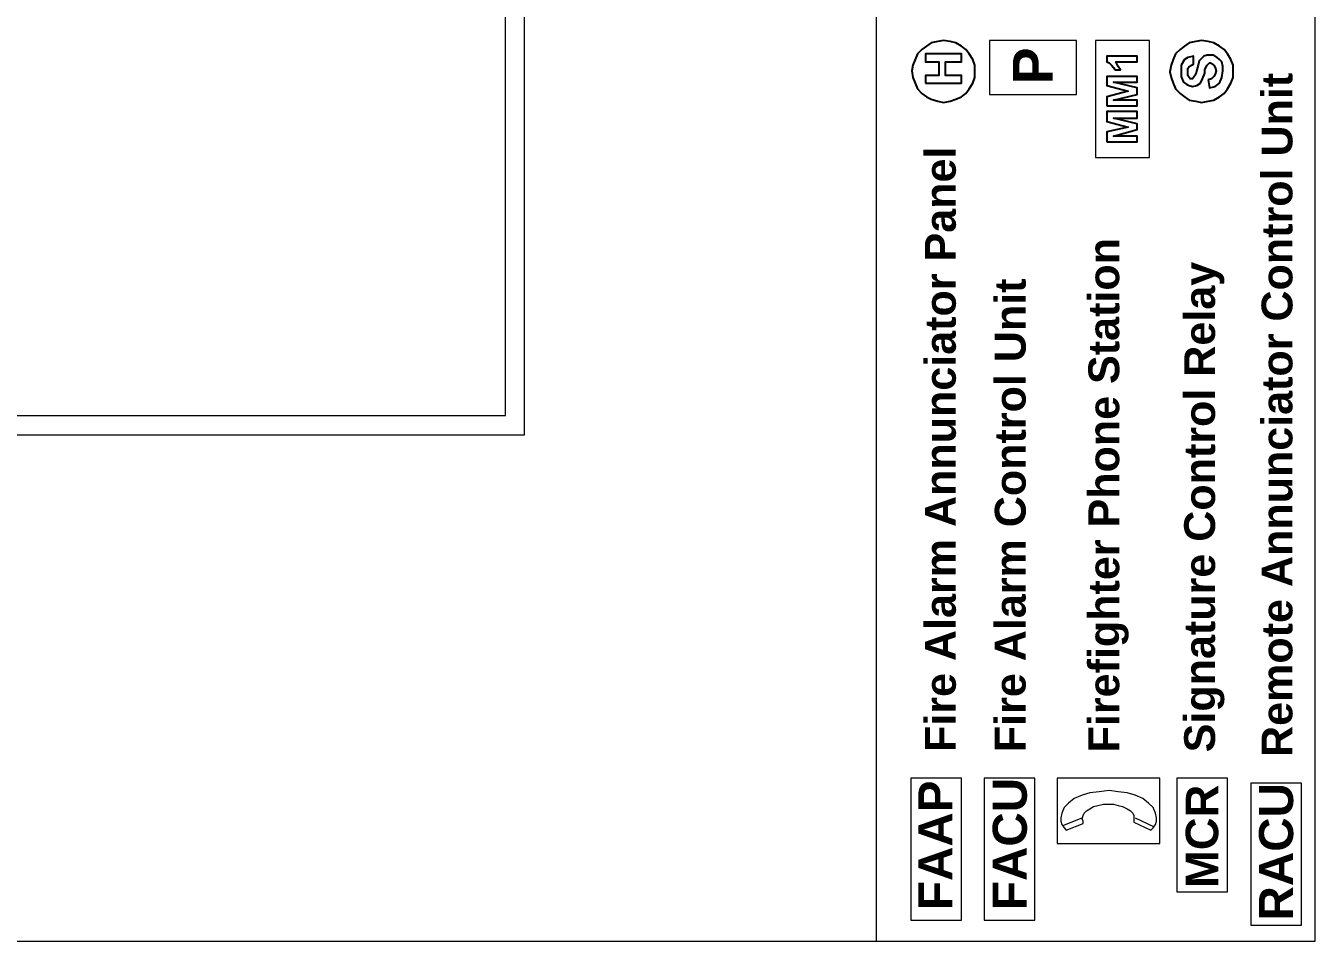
# Model space of a CAD drawing. Header units: inches. Extents: x -3.21 to 2.97, y -3.82 to 4.4.
# Drawn here: x -0.121 to 2.971, y -3.815 to -1.619 of the extents above; entities that cross this region are included whole.
import ezdxf

# ---------------------------------------------------------------- set-up
doc = ezdxf.new("R2010")
doc.units = ezdxf.units.IN
doc.header["$MEASUREMENT"] = 0
doc.layers.add('base', color=7, linetype='Continuous')
doc.layers.add('Floor 2 E', color=7, linetype='Continuous')
doc.styles.add('0', font='arialbd.ttf', dxfattribs={"height": 1})
doc.styles.add('3', font='arialbd.ttf', dxfattribs={"height": 1})
doc.styles.add('4', font='arialbd.ttf', dxfattribs={"height": 1})
doc.styles.add('5', font='arialbd.ttf', dxfattribs={"height": 1})
doc.styles.add('6', font='arialbd.ttf', dxfattribs={"height": 1})
doc.styles.add('7', font='arialbd.ttf', dxfattribs={"height": 1})

msp = doc.modelspace()

# ---------------------------------------------------------------- linework, layer by layer
at = {"layer": 'base', "color": 250, "lineweight": 5}
for points, knots in [([(-3.2134, 4.3998), (-3.2134, 4.3998), (2.9714, 4.3998), (2.9714, 4.3998), (2.9714, 4.3998), (2.9714, 4.3998), (2.9714, -3.8152), (2.9714, -3.8152), (2.9714, -3.8152), (2.9714, -3.8152), (-3.2134, -3.8152), (-3.2134, -3.8152), (-3.2134, -3.8152), (-3.2134, -3.8152), (-3.2134, 4.3998), (-3.2134, 4.3998)], [0, 0, 0, 0, 0.2, 0.2, 0.2, 0.2, 0.4, 0.4, 0.4, 0.4, 0.6, 0.6, 0.6, 0.6, 1, 1, 1, 1]), ([(-3.2134, 4.3998), (-3.2134, 4.3998), (2.9714, 4.3998), (2.9714, 4.3998), (2.9714, 4.3998), (2.9714, 4.3998), (2.9714, -3.8152), (2.9714, -3.8152), (2.9714, -3.8152), (2.9714, -3.8152), (-3.2134, -3.8152), (-3.2134, -3.8152), (-3.2134, -3.8152), (-3.2134, -3.8152), (-3.2134, 4.3998), (-3.2134, 4.3998)], [0, 0, 0, 0, 0.2, 0.2, 0.2, 0.2, 0.4, 0.4, 0.4, 0.4, 0.6, 0.6, 0.6, 0.6, 1, 1, 1, 1]), ([(1.9183, 1.5949), (1.9183, 1.5949), (2.9714, 1.5949), (2.9714, 1.5949), (2.9714, 1.5949), (2.9714, 1.5949), (2.9714, -3.8151), (2.9714, -3.8151), (2.9714, -3.8151), (2.9714, -3.8151), (1.9183, -3.8151), (1.9183, -3.8151), (1.9183, -3.8151), (1.9183, -3.8151), (1.9183, 1.5949), (1.9183, 1.5949)], [0, 0, 0, 0, 0.2, 0.2, 0.2, 0.2, 0.4, 0.4, 0.4, 0.4, 0.6, 0.6, 0.6, 0.6, 1, 1, 1, 1]), ([(2.004, -1.7273), (2.004, -1.7273), (2.0067, -1.7138), (2.0067, -1.7138), (2.0067, -1.7138), (2.0067, -1.7138), (2.0121, -1.7003), (2.0121, -1.7003), (2.0121, -1.7003), (2.0121, -1.7003), (2.0175, -1.6868), (2.0175, -1.6868), (2.0175, -1.6868), (2.0175, -1.6868), (2.0283, -1.676), (2.0283, -1.676), (2.0283, -1.676), (2.0283, -1.676), (2.0391, -1.6679), (2.0391, -1.6679), (2.0391, -1.6679), (2.0391, -1.6679), (2.05, -1.6598), (2.05, -1.6598), (2.05, -1.6598), (2.05, -1.6598), (2.0662, -1.6571), (2.0662, -1.6571), (2.0662, -1.6571), (2.0662, -1.6571), (2.0797, -1.6544), (2.0797, -1.6544), (2.0797, -1.6544), (2.0797, -1.6544), (2.0959, -1.6571), (2.0959, -1.6571), (2.0959, -1.6571), (2.0959, -1.6571), (2.1094, -1.6598), (2.1094, -1.6598), (2.1094, -1.6598), (2.1094, -1.6598), (2.1229, -1.6679), (2.1229, -1.6679), (2.1229, -1.6679), (2.1229, -1.6679), (2.1338, -1.676), (2.1338, -1.676), (2.1338, -1.676), (2.1338, -1.676), (2.1419, -1.6868), (2.1419, -1.6868), (2.1419, -1.6868), (2.1419, -1.6868), (2.15, -1.7003), (2.15, -1.7003), (2.15, -1.7003), (2.15, -1.7003), (2.1554, -1.7138), (2.1554, -1.7138), (2.1554, -1.7138), (2.1554, -1.7138), (2.1554, -1.7273), (2.1554, -1.7273), (2.1554, -1.7273), (2.1554, -1.7273), (2.1554, -1.7435), (2.1554, -1.7435), (2.1554, -1.7435), (2.1554, -1.7435), (2.15, -1.7571), (2.15, -1.7571), (2.15, -1.7571), (2.15, -1.7571), (2.1419, -1.7706), (2.1419, -1.7706), (2.1419, -1.7706), (2.1419, -1.7706), (2.1338, -1.7814), (2.1338, -1.7814), (2.1338, -1.7814), (2.1338, -1.7814), (2.1229, -1.7895), (2.1229, -1.7895), (2.1229, -1.7895), (2.1229, -1.7895), (2.1094, -1.7949), (2.1094, -1.7949), (2.1094, -1.7949), (2.1094, -1.7949), (2.0959, -1.8003), (2.0959, -1.8003), (2.0959, -1.8003), (2.0959, -1.8003), (2.0797, -1.803), (2.0797, -1.803), (2.0797, -1.803), (2.0797, -1.803), (2.0662, -1.8003), (2.0662, -1.8003), (2.0662, -1.8003), (2.0662, -1.8003), (2.05, -1.7949), (2.05, -1.7949), (2.05, -1.7949), (2.05, -1.7949), (2.0391, -1.7895), (2.0391, -1.7895), (2.0391, -1.7895), (2.0391, -1.7895), (2.0283, -1.7814), (2.0283, -1.7814), (2.0283, -1.7814), (2.0283, -1.7814), (2.0175, -1.7706), (2.0175, -1.7706), (2.0175, -1.7706), (2.0175, -1.7706), (2.0121, -1.7571), (2.0121, -1.7571), (2.0121, -1.7571), (2.0121, -1.7571), (2.0067, -1.7435), (2.0067, -1.7435), (2.0067, -1.7435), (2.0067, -1.7435), (2.004, -1.7273), (2.004, -1.7273)], [0, 0, 0, 0, 0.030303, 0.030303, 0.030303, 0.030303, 0.060606, 0.060606, 0.060606, 0.060606, 0.090909, 0.090909, 0.090909, 0.090909, 0.121212, 0.121212, 0.121212, 0.121212, 0.151515, 0.151515, 0.151515, 0.151515, 0.181818, 0.181818, 0.181818, 0.181818, 0.212121, 0.212121, 0.212121, 0.212121, 0.242424, 0.242424, 0.242424, 0.242424, 0.272727, 0.272727, 0.272727, 0.272727, 0.30303, 0.30303, 0.30303, 0.30303, 0.333333, 0.333333, 0.333333, 0.333333, 0.363636, 0.363636, 0.363636, 0.363636, 0.393939, 0.393939, 0.393939, 0.393939, 0.424242, 0.424242, 0.424242, 0.424242, 0.454545, 0.454545, 0.454545, 0.454545, 0.484848, 0.484848, 0.484848, 0.484848, 0.515152, 0.515152, 0.515152, 0.515152, 0.545455, 0.545455, 0.545455, 0.545455, 0.575758, 0.575758, 0.575758, 0.575758, 0.606061, 0.606061, 0.606061, 0.606061, 0.636364, 0.636364, 0.636364, 0.636364, 0.666667, 0.666667, 0.666667, 0.666667, 0.69697, 0.69697, 0.69697, 0.69697, 0.727273, 0.727273, 0.727273, 0.727273, 0.757576, 0.757576, 0.757576, 0.757576, 0.787879, 0.787879, 0.787879, 0.787879, 0.818182, 0.818182, 0.818182, 0.818182, 0.848485, 0.848485, 0.848485, 0.848485, 0.878788, 0.878788, 0.878788, 0.878788, 0.909091, 0.909091, 0.909091, 0.909091, 0.939394, 0.939394, 0.939394, 0.939394, 1, 1, 1, 1]), ([(2.1905, -1.6544), (2.1905, -1.6544), (2.3987, -1.6544), (2.3987, -1.6544), (2.3987, -1.6544), (2.3987, -1.6544), (2.3987, -1.7841), (2.3987, -1.7841), (2.3987, -1.7841), (2.3987, -1.7841), (2.1905, -1.7841), (2.1905, -1.7841), (2.1905, -1.7841), (2.1905, -1.7841), (2.1905, -1.6544), (2.1905, -1.6544)], [0, 0, 0, 0, 0.2, 0.2, 0.2, 0.2, 0.4, 0.4, 0.4, 0.4, 0.6, 0.6, 0.6, 0.6, 1, 1, 1, 1]), ([(2.4446, -1.6544), (2.4446, -1.6544), (2.5744, -1.6544), (2.5744, -1.6544), (2.5744, -1.6544), (2.5744, -1.6544), (2.5744, -1.9354), (2.5744, -1.9354), (2.5744, -1.9354), (2.5744, -1.9354), (2.4446, -1.9354), (2.4446, -1.9354), (2.4446, -1.9354), (2.4446, -1.9354), (2.4446, -1.6544), (2.4446, -1.6544)], [0, 0, 0, 0, 0.2, 0.2, 0.2, 0.2, 0.4, 0.4, 0.4, 0.4, 0.6, 0.6, 0.6, 0.6, 1, 1, 1, 1]), ([(2.623, -1.73), (2.623, -1.73), (2.6257, -1.7138), (2.6257, -1.7138), (2.6257, -1.7138), (2.6257, -1.7138), (2.6311, -1.7003), (2.6311, -1.7003), (2.6311, -1.7003), (2.6311, -1.7003), (2.6365, -1.6868), (2.6365, -1.6868), (2.6365, -1.6868), (2.6365, -1.6868), (2.6473, -1.676), (2.6473, -1.676), (2.6473, -1.676), (2.6473, -1.676), (2.6582, -1.6679), (2.6582, -1.6679), (2.6582, -1.6679), (2.6582, -1.6679), (2.669, -1.6598), (2.669, -1.6598), (2.669, -1.6598), (2.669, -1.6598), (2.6852, -1.6571), (2.6852, -1.6571), (2.6852, -1.6571), (2.6852, -1.6571), (2.6987, -1.6544), (2.6987, -1.6544), (2.6987, -1.6544), (2.6987, -1.6544), (2.7149, -1.6571), (2.7149, -1.6571), (2.7149, -1.6571), (2.7149, -1.6571), (2.7284, -1.6598), (2.7284, -1.6598), (2.7284, -1.6598), (2.7284, -1.6598), (2.742, -1.6679), (2.742, -1.6679), (2.742, -1.6679), (2.742, -1.6679), (2.7528, -1.676), (2.7528, -1.676), (2.7528, -1.676), (2.7528, -1.676), (2.7609, -1.6868), (2.7609, -1.6868), (2.7609, -1.6868), (2.7609, -1.6868), (2.769, -1.7003), (2.769, -1.7003), (2.769, -1.7003), (2.769, -1.7003), (2.7744, -1.7138), (2.7744, -1.7138), (2.7744, -1.7138), (2.7744, -1.7138), (2.7744, -1.73), (2.7744, -1.73), (2.7744, -1.73), (2.7744, -1.73), (2.7744, -1.7435), (2.7744, -1.7435), (2.7744, -1.7435), (2.7744, -1.7435), (2.769, -1.7571), (2.769, -1.7571), (2.769, -1.7571), (2.769, -1.7571), (2.7609, -1.7706), (2.7609, -1.7706), (2.7609, -1.7706), (2.7609, -1.7706), (2.7528, -1.7814), (2.7528, -1.7814), (2.7528, -1.7814), (2.7528, -1.7814), (2.742, -1.7895), (2.742, -1.7895), (2.742, -1.7895), (2.742, -1.7895), (2.7284, -1.7976), (2.7284, -1.7976), (2.7284, -1.7976), (2.7284, -1.7976), (2.7149, -1.8003), (2.7149, -1.8003), (2.7149, -1.8003), (2.7149, -1.8003), (2.6987, -1.803), (2.6987, -1.803), (2.6987, -1.803), (2.6987, -1.803), (2.6852, -1.8003), (2.6852, -1.8003), (2.6852, -1.8003), (2.6852, -1.8003), (2.669, -1.7976), (2.669, -1.7976), (2.669, -1.7976), (2.669, -1.7976), (2.6582, -1.7895), (2.6582, -1.7895), (2.6582, -1.7895), (2.6582, -1.7895), (2.6473, -1.7814), (2.6473, -1.7814), (2.6473, -1.7814), (2.6473, -1.7814), (2.6365, -1.7706), (2.6365, -1.7706), (2.6365, -1.7706), (2.6365, -1.7706), (2.6311, -1.7571), (2.6311, -1.7571), (2.6311, -1.7571), (2.6311, -1.7571), (2.6257, -1.7435), (2.6257, -1.7435), (2.6257, -1.7435), (2.6257, -1.7435), (2.623, -1.73), (2.623, -1.73)], [0, 0, 0, 0, 0.030303, 0.030303, 0.030303, 0.030303, 0.060606, 0.060606, 0.060606, 0.060606, 0.090909, 0.090909, 0.090909, 0.090909, 0.121212, 0.121212, 0.121212, 0.121212, 0.151515, 0.151515, 0.151515, 0.151515, 0.181818, 0.181818, 0.181818, 0.181818, 0.212121, 0.212121, 0.212121, 0.212121, 0.242424, 0.242424, 0.242424, 0.242424, 0.272727, 0.272727, 0.272727, 0.272727, 0.30303, 0.30303, 0.30303, 0.30303, 0.333333, 0.333333, 0.333333, 0.333333, 0.363636, 0.363636, 0.363636, 0.363636, 0.393939, 0.393939, 0.393939, 0.393939, 0.424242, 0.424242, 0.424242, 0.424242, 0.454545, 0.454545, 0.454545, 0.454545, 0.484848, 0.484848, 0.484848, 0.484848, 0.515152, 0.515152, 0.515152, 0.515152, 0.545455, 0.545455, 0.545455, 0.545455, 0.575758, 0.575758, 0.575758, 0.575758, 0.606061, 0.606061, 0.606061, 0.606061, 0.636364, 0.636364, 0.636364, 0.636364, 0.666667, 0.666667, 0.666667, 0.666667, 0.69697, 0.69697, 0.69697, 0.69697, 0.727273, 0.727273, 0.727273, 0.727273, 0.757576, 0.757576, 0.757576, 0.757576, 0.787879, 0.787879, 0.787879, 0.787879, 0.818182, 0.818182, 0.818182, 0.818182, 0.848485, 0.848485, 0.848485, 0.848485, 0.878788, 0.878788, 0.878788, 0.878788, 0.909091, 0.909091, 0.909091, 0.909091, 0.939394, 0.939394, 0.939394, 0.939394, 1, 1, 1, 1]), ([(2.0015, -3.4243), (2.0015, -3.4243), (2.1231, -3.4243), (2.1231, -3.4243), (2.1231, -3.4243), (2.1231, -3.4243), (2.1231, -3.7648), (2.1231, -3.7648), (2.1231, -3.7648), (2.1231, -3.7648), (2.0015, -3.7648), (2.0015, -3.7648), (2.0015, -3.7648), (2.0015, -3.7648), (2.0015, -3.4243), (2.0015, -3.4243)], [0, 0, 0, 0, 0.2, 0.2, 0.2, 0.2, 0.4, 0.4, 0.4, 0.4, 0.6, 0.6, 0.6, 0.6, 1, 1, 1, 1]), ([(2.1772, -3.4243), (2.1772, -3.4243), (2.2988, -3.4243), (2.2988, -3.4243), (2.2988, -3.4243), (2.2988, -3.4243), (2.2988, -3.7648), (2.2988, -3.7648), (2.2988, -3.7648), (2.2988, -3.7648), (2.1772, -3.7648), (2.1772, -3.7648), (2.1772, -3.7648), (2.1772, -3.7648), (2.1772, -3.4243), (2.1772, -3.4243)], [0, 0, 0, 0, 0.2, 0.2, 0.2, 0.2, 0.4, 0.4, 0.4, 0.4, 0.6, 0.6, 0.6, 0.6, 1, 1, 1, 1]), ([(2.3529, -3.4243), (2.3529, -3.4243), (2.5988, -3.4243), (2.5988, -3.4243), (2.5988, -3.4243), (2.5988, -3.4243), (2.5988, -3.5811), (2.5988, -3.5811), (2.5988, -3.5811), (2.5988, -3.5811), (2.3529, -3.5811), (2.3529, -3.5811), (2.3529, -3.5811), (2.3529, -3.5811), (2.3529, -3.4243), (2.3529, -3.4243)], [0, 0, 0, 0, 0.2, 0.2, 0.2, 0.2, 0.4, 0.4, 0.4, 0.4, 0.6, 0.6, 0.6, 0.6, 1, 1, 1, 1]), ([(2.6392, -3.4244), (2.6392, -3.4244), (2.7609, -3.4244), (2.7609, -3.4244), (2.7609, -3.4244), (2.7609, -3.4244), (2.7609, -3.6969), (2.7609, -3.6969), (2.7609, -3.6969), (2.7609, -3.6969), (2.6392, -3.6969), (2.6392, -3.6969), (2.6392, -3.6969), (2.6392, -3.6969), (2.6392, -3.4244), (2.6392, -3.4244)], [0, 0, 0, 0, 0.2, 0.2, 0.2, 0.2, 0.4, 0.4, 0.4, 0.4, 0.6, 0.6, 0.6, 0.6, 1, 1, 1, 1]), ([(2.8169, -3.4358), (2.8169, -3.4358), (2.9386, -3.4358), (2.9386, -3.4358), (2.9386, -3.4358), (2.9386, -3.4358), (2.9386, -3.7763), (2.9386, -3.7763), (2.9386, -3.7763), (2.9386, -3.7763), (2.8169, -3.7763), (2.8169, -3.7763), (2.8169, -3.7763), (2.8169, -3.7763), (2.8169, -3.4358), (2.8169, -3.4358)], [0, 0, 0, 0, 0.2, 0.2, 0.2, 0.2, 0.4, 0.4, 0.4, 0.4, 0.6, 0.6, 0.6, 0.6, 1, 1, 1, 1])]:
    msp.add_open_spline(points, degree=3, knots=knots, dxfattribs=at)
at = {"layer": 'base', "color": 7}
for points in [[(2.0662, -1.8003), (2.0662, -1.8003), (2.05, -1.7949), (2.05, -1.7949), (2.05, -1.7949), (2.05, -1.7949), (2.0391, -1.7895), (2.0391, -1.7895), (2.0391, -1.7895), (2.0391, -1.7895), (2.0283, -1.7814), (2.0283, -1.7814), (2.0283, -1.7814), (2.0283, -1.7814), (2.0175, -1.7706), (2.0175, -1.7706), (2.0175, -1.7706), (2.0175, -1.7706), (2.0121, -1.7571), (2.0121, -1.7571), (2.0121, -1.7571), (2.0121, -1.7571), (2.0067, -1.7435), (2.0067, -1.7435), (2.0067, -1.7435), (2.0067, -1.7435), (2.004, -1.7273), (2.004, -1.7273), (2.004, -1.7273), (2.004, -1.7273), (2.0067, -1.7138), (2.0067, -1.7138), (2.0067, -1.7138), (2.0067, -1.7138), (2.0121, -1.7003), (2.0121, -1.7003), (2.0121, -1.7003), (2.0121, -1.7003), (2.0175, -1.6868), (2.0175, -1.6868), (2.0175, -1.6868), (2.0175, -1.6868), (2.0283, -1.676), (2.0283, -1.676), (2.0283, -1.676), (2.0283, -1.676), (2.0391, -1.6679), (2.0391, -1.6679), (2.0391, -1.6679), (2.0391, -1.6679), (2.05, -1.6598), (2.05, -1.6598), (2.05, -1.6598), (2.05, -1.6598), (2.0662, -1.6571), (2.0662, -1.6571), (2.0662, -1.6571), (2.0662, -1.6571), (2.0797, -1.6544), (2.0797, -1.6544), (2.0797, -1.6544), (2.0797, -1.6544), (2.0959, -1.6571), (2.0959, -1.6571), (2.0959, -1.6571), (2.0959, -1.6571), (2.1094, -1.6598), (2.1094, -1.6598), (2.1094, -1.6598), (2.1094, -1.6598), (2.1229, -1.6679), (2.1229, -1.6679), (2.1229, -1.6679), (2.1229, -1.6679), (2.1338, -1.676), (2.1338, -1.676), (2.1338, -1.676), (2.1338, -1.676), (2.1419, -1.6868), (2.1419, -1.6868), (2.1419, -1.6868), (2.1419, -1.6868), (2.15, -1.7003), (2.15, -1.7003), (2.15, -1.7003), (2.15, -1.7003), (2.1554, -1.7138), (2.1554, -1.7138), (2.1554, -1.7138), (2.1554, -1.7138), (2.1554, -1.7273), (2.1554, -1.7273), (2.1554, -1.7273), (2.1554, -1.7273), (2.1554, -1.7435), (2.1554, -1.7435), (2.1554, -1.7435), (2.1554, -1.7435), (2.15, -1.7571), (2.15, -1.7571), (2.15, -1.7571), (2.15, -1.7571), (2.1419, -1.7706), (2.1419, -1.7706), (2.1419, -1.7706), (2.1419, -1.7706), (2.1338, -1.7814), (2.1338, -1.7814), (2.1338, -1.7814), (2.1338, -1.7814), (2.1229, -1.7895), (2.1229, -1.7895), (2.1229, -1.7895), (2.1229, -1.7895), (2.1094, -1.7949), (2.1094, -1.7949), (2.1094, -1.7949), (2.1094, -1.7949), (2.0959, -1.8003), (2.0959, -1.8003), (2.0959, -1.8003), (2.0959, -1.8003), (2.0797, -1.803), (2.0797, -1.803), (2.0797, -1.803), (2.0797, -1.803), (2.0662, -1.8003), (2.0662, -1.8003)], [(2.6852, -1.8003), (2.6852, -1.8003), (2.669, -1.7976), (2.669, -1.7976), (2.669, -1.7976), (2.669, -1.7976), (2.6582, -1.7895), (2.6582, -1.7895), (2.6582, -1.7895), (2.6582, -1.7895), (2.6473, -1.7814), (2.6473, -1.7814), (2.6473, -1.7814), (2.6473, -1.7814), (2.6365, -1.7706), (2.6365, -1.7706), (2.6365, -1.7706), (2.6365, -1.7706), (2.6311, -1.7571), (2.6311, -1.7571), (2.6311, -1.7571), (2.6311, -1.7571), (2.6257, -1.7435), (2.6257, -1.7435), (2.6257, -1.7435), (2.6257, -1.7435), (2.623, -1.73), (2.623, -1.73), (2.623, -1.73), (2.623, -1.73), (2.6257, -1.7138), (2.6257, -1.7138), (2.6257, -1.7138), (2.6257, -1.7138), (2.6311, -1.7003), (2.6311, -1.7003), (2.6311, -1.7003), (2.6311, -1.7003), (2.6365, -1.6868), (2.6365, -1.6868), (2.6365, -1.6868), (2.6365, -1.6868), (2.6473, -1.676), (2.6473, -1.676), (2.6473, -1.676), (2.6473, -1.676), (2.6582, -1.6679), (2.6582, -1.6679), (2.6582, -1.6679), (2.6582, -1.6679), (2.669, -1.6598), (2.669, -1.6598), (2.669, -1.6598), (2.669, -1.6598), (2.6852, -1.6571), (2.6852, -1.6571), (2.6852, -1.6571), (2.6852, -1.6571), (2.6987, -1.6544), (2.6987, -1.6544), (2.6987, -1.6544), (2.6987, -1.6544), (2.7149, -1.6571), (2.7149, -1.6571), (2.7149, -1.6571), (2.7149, -1.6571), (2.7284, -1.6598), (2.7284, -1.6598), (2.7284, -1.6598), (2.7284, -1.6598), (2.742, -1.6679), (2.742, -1.6679), (2.742, -1.6679), (2.742, -1.6679), (2.7528, -1.676), (2.7528, -1.676), (2.7528, -1.676), (2.7528, -1.676), (2.7609, -1.6868), (2.7609, -1.6868), (2.7609, -1.6868), (2.7609, -1.6868), (2.769, -1.7003), (2.769, -1.7003), (2.769, -1.7003), (2.769, -1.7003), (2.7744, -1.7138), (2.7744, -1.7138), (2.7744, -1.7138), (2.7744, -1.7138), (2.7744, -1.73), (2.7744, -1.73), (2.7744, -1.73), (2.7744, -1.73), (2.7744, -1.7435), (2.7744, -1.7435), (2.7744, -1.7435), (2.7744, -1.7435), (2.769, -1.7571), (2.769, -1.7571), (2.769, -1.7571), (2.769, -1.7571), (2.7609, -1.7706), (2.7609, -1.7706), (2.7609, -1.7706), (2.7609, -1.7706), (2.7528, -1.7814), (2.7528, -1.7814), (2.7528, -1.7814), (2.7528, -1.7814), (2.742, -1.7895), (2.742, -1.7895), (2.742, -1.7895), (2.742, -1.7895), (2.7284, -1.7976), (2.7284, -1.7976), (2.7284, -1.7976), (2.7284, -1.7976), (2.7149, -1.8003), (2.7149, -1.8003), (2.7149, -1.8003), (2.7149, -1.8003), (2.6987, -1.803), (2.6987, -1.803), (2.6987, -1.803), (2.6987, -1.803), (2.6852, -1.8003), (2.6852, -1.8003)]]:
    msp.add_open_spline(points, degree=3, knots=[0, 0, 0, 0, 0.030303, 0.030303, 0.030303, 0.030303, 0.060606, 0.060606, 0.060606, 0.060606, 0.090909, 0.090909, 0.090909, 0.090909, 0.121212, 0.121212, 0.121212, 0.121212, 0.151515, 0.151515, 0.151515, 0.151515, 0.181818, 0.181818, 0.181818, 0.181818, 0.212121, 0.212121, 0.212121, 0.212121, 0.242424, 0.242424, 0.242424, 0.242424, 0.272727, 0.272727, 0.272727, 0.272727, 0.30303, 0.30303, 0.30303, 0.30303, 0.333333, 0.333333, 0.333333, 0.333333, 0.363636, 0.363636, 0.363636, 0.363636, 0.393939, 0.393939, 0.393939, 0.393939, 0.424242, 0.424242, 0.424242, 0.424242, 0.454545, 0.454545, 0.454545, 0.454545, 0.484848, 0.484848, 0.484848, 0.484848, 0.515152, 0.515152, 0.515152, 0.515152, 0.545455, 0.545455, 0.545455, 0.545455, 0.575758, 0.575758, 0.575758, 0.575758, 0.606061, 0.606061, 0.606061, 0.606061, 0.636364, 0.636364, 0.636364, 0.636364, 0.666667, 0.666667, 0.666667, 0.666667, 0.69697, 0.69697, 0.69697, 0.69697, 0.727273, 0.727273, 0.727273, 0.727273, 0.757576, 0.757576, 0.757576, 0.757576, 0.787879, 0.787879, 0.787879, 0.787879, 0.818182, 0.818182, 0.818182, 0.818182, 0.848485, 0.848485, 0.848485, 0.848485, 0.878788, 0.878788, 0.878788, 0.878788, 0.909091, 0.909091, 0.909091, 0.909091, 0.939394, 0.939394, 0.939394, 0.939394, 1, 1, 1, 1], dxfattribs=at)
at = {"layer": 'base', "color": 250}
for points, knots in [([(2.0364, -1.7571), (2.0364, -1.7571), (2.0364, -1.7381), (2.0364, -1.7381), (2.0364, -1.7381), (2.0364, -1.7381), (2.0689, -1.7381), (2.0689, -1.7381), (2.0689, -1.7381), (2.0689, -1.7381), (2.0689, -1.7057), (2.0689, -1.7057), (2.0689, -1.7057), (2.0689, -1.7057), (2.0364, -1.7057), (2.0364, -1.7057), (2.0364, -1.7057), (2.0364, -1.7057), (2.0364, -1.6868), (2.0364, -1.6868), (2.0364, -1.6868), (2.0364, -1.6868), (2.1229, -1.6868), (2.1229, -1.6868), (2.1229, -1.6868), (2.1229, -1.6868), (2.1229, -1.7057), (2.1229, -1.7057), (2.1229, -1.7057), (2.1229, -1.7057), (2.0851, -1.7057), (2.0851, -1.7057), (2.0851, -1.7057), (2.0851, -1.7057), (2.0851, -1.7381), (2.0851, -1.7381), (2.0851, -1.7381), (2.0851, -1.7381), (2.1229, -1.7381), (2.1229, -1.7381), (2.1229, -1.7381), (2.1229, -1.7381), (2.1229, -1.7571), (2.1229, -1.7571), (2.1229, -1.7571), (2.1229, -1.7571), (2.0364, -1.7571), (2.0364, -1.7571)], [0, 0, 0, 0, 0.076923, 0.076923, 0.076923, 0.076923, 0.153846, 0.153846, 0.153846, 0.153846, 0.230769, 0.230769, 0.230769, 0.230769, 0.307692, 0.307692, 0.307692, 0.307692, 0.384615, 0.384615, 0.384615, 0.384615, 0.461538, 0.461538, 0.461538, 0.461538, 0.538462, 0.538462, 0.538462, 0.538462, 0.615385, 0.615385, 0.615385, 0.615385, 0.692308, 0.692308, 0.692308, 0.692308, 0.769231, 0.769231, 0.769231, 0.769231, 0.846154, 0.846154, 0.846154, 0.846154, 1, 1, 1, 1]), ([(2.4906, -1.7246), (2.4906, -1.7246), (2.4879, -1.7192), (2.4879, -1.7192), (2.4879, -1.7192), (2.4879, -1.7192), (2.4825, -1.7138), (2.4825, -1.7138), (2.4825, -1.7138), (2.4825, -1.7138), (2.477, -1.7084), (2.477, -1.7084), (2.477, -1.7084), (2.477, -1.7084), (2.4716, -1.7057), (2.4716, -1.7057), (2.4716, -1.7057), (2.4716, -1.7057), (2.4716, -1.6922), (2.4716, -1.6922), (2.4716, -1.6922), (2.4716, -1.6922), (2.5446, -1.6922), (2.5446, -1.6922), (2.5446, -1.6922), (2.5446, -1.6922), (2.5446, -1.7057), (2.5446, -1.7057), (2.5446, -1.7057), (2.5446, -1.7057), (2.4933, -1.7057), (2.4933, -1.7057), (2.4933, -1.7057), (2.4933, -1.7057), (2.4987, -1.7165), (2.4987, -1.7165), (2.4987, -1.7165), (2.4987, -1.7165), (2.5041, -1.7246), (2.5041, -1.7246), (2.5041, -1.7246), (2.5041, -1.7246), (2.4906, -1.7246), (2.4906, -1.7246)], [0, 0, 0, 0, 0.083333, 0.083333, 0.083333, 0.083333, 0.166667, 0.166667, 0.166667, 0.166667, 0.25, 0.25, 0.25, 0.25, 0.333333, 0.333333, 0.333333, 0.333333, 0.416667, 0.416667, 0.416667, 0.416667, 0.5, 0.5, 0.5, 0.5, 0.583333, 0.583333, 0.583333, 0.583333, 0.666667, 0.666667, 0.666667, 0.666667, 0.75, 0.75, 0.75, 0.75, 0.833333, 0.833333, 0.833333, 0.833333, 1, 1, 1, 1]), ([(2.7149, -1.7489), (2.7149, -1.7489), (2.723, -1.7462), (2.723, -1.7462), (2.723, -1.7462), (2.723, -1.7462), (2.7284, -1.7408), (2.7284, -1.7408), (2.7284, -1.7408), (2.7284, -1.7408), (2.7311, -1.7354), (2.7311, -1.7354), (2.7311, -1.7354), (2.7311, -1.7354), (2.7338, -1.7273), (2.7338, -1.7273), (2.7338, -1.7273), (2.7338, -1.7273), (2.7311, -1.7192), (2.7311, -1.7192), (2.7311, -1.7192), (2.7311, -1.7192), (2.7284, -1.7138), (2.7284, -1.7138), (2.7284, -1.7138), (2.7284, -1.7138), (2.7257, -1.7111), (2.7257, -1.7111), (2.7257, -1.7111), (2.7257, -1.7111), (2.7203, -1.7084), (2.7203, -1.7084), (2.7203, -1.7084), (2.7203, -1.7084), (2.7176, -1.7084), (2.7176, -1.7084), (2.7176, -1.7084), (2.7176, -1.7084), (2.7149, -1.7111), (2.7149, -1.7111), (2.7149, -1.7111), (2.7149, -1.7111), (2.7122, -1.7138), (2.7122, -1.7138), (2.7122, -1.7138), (2.7122, -1.7138), (2.7095, -1.7192), (2.7095, -1.7192), (2.7095, -1.7192), (2.7095, -1.7192), (2.7068, -1.7246), (2.7068, -1.7246), (2.7068, -1.7246), (2.7068, -1.7246), (2.7068, -1.7327), (2.7068, -1.7327), (2.7068, -1.7327), (2.7068, -1.7327), (2.7014, -1.7462), (2.7014, -1.7462), (2.7014, -1.7462), (2.7014, -1.7462), (2.696, -1.7571), (2.696, -1.7571), (2.696, -1.7571), (2.696, -1.7571), (2.6879, -1.7625), (2.6879, -1.7625), (2.6879, -1.7625), (2.6879, -1.7625), (2.6771, -1.7652), (2.6771, -1.7652), (2.6771, -1.7652), (2.6771, -1.7652), (2.669, -1.7625), (2.669, -1.7625), (2.669, -1.7625), (2.669, -1.7625), (2.6636, -1.7598), (2.6636, -1.7598), (2.6636, -1.7598), (2.6636, -1.7598), (2.6555, -1.7544), (2.6555, -1.7544), (2.6555, -1.7544), (2.6555, -1.7544), (2.6528, -1.7489), (2.6528, -1.7489), (2.6528, -1.7489), (2.6528, -1.7489), (2.6501, -1.7408), (2.6501, -1.7408), (2.6501, -1.7408), (2.6501, -1.7408), (2.6501, -1.73), (2.6501, -1.73), (2.6501, -1.73), (2.6501, -1.73), (2.6501, -1.7138), (2.6501, -1.7138), (2.6501, -1.7138), (2.6501, -1.7138), (2.6582, -1.7003), (2.6582, -1.7003), (2.6582, -1.7003), (2.6582, -1.7003), (2.6663, -1.6949), (2.6663, -1.6949), (2.6663, -1.6949), (2.6663, -1.6949), (2.6798, -1.6922), (2.6798, -1.6922), (2.6798, -1.6922), (2.6798, -1.6922), (2.6798, -1.7111), (2.6798, -1.7111), (2.6798, -1.7111), (2.6798, -1.7111), (2.6744, -1.7138), (2.6744, -1.7138), (2.6744, -1.7138), (2.6744, -1.7138), (2.669, -1.7165), (2.669, -1.7165), (2.669, -1.7165), (2.669, -1.7165), (2.6663, -1.7219), (2.6663, -1.7219), (2.6663, -1.7219), (2.6663, -1.7219), (2.6663, -1.73), (2.6663, -1.73), (2.6663, -1.73), (2.6663, -1.73), (2.6663, -1.7381), (2.6663, -1.7381), (2.6663, -1.7381), (2.6663, -1.7381), (2.669, -1.7435), (2.669, -1.7435), (2.669, -1.7435), (2.669, -1.7435), (2.6717, -1.7462), (2.6717, -1.7462), (2.6717, -1.7462), (2.6717, -1.7462), (2.6744, -1.7462), (2.6744, -1.7462), (2.6744, -1.7462), (2.6744, -1.7462), (2.6771, -1.7462), (2.6771, -1.7462), (2.6771, -1.7462), (2.6771, -1.7462), (2.6798, -1.7435), (2.6798, -1.7435), (2.6798, -1.7435), (2.6798, -1.7435), (2.6852, -1.7354), (2.6852, -1.7354), (2.6852, -1.7354), (2.6852, -1.7354), (2.6879, -1.7246), (2.6879, -1.7246), (2.6879, -1.7246), (2.6879, -1.7246), (2.6906, -1.7138), (2.6906, -1.7138), (2.6906, -1.7138), (2.6906, -1.7138), (2.6933, -1.703), (2.6933, -1.703), (2.6933, -1.703), (2.6933, -1.703), (2.6987, -1.6976), (2.6987, -1.6976), (2.6987, -1.6976), (2.6987, -1.6976), (2.7041, -1.6922), (2.7041, -1.6922), (2.7041, -1.6922), (2.7041, -1.6922), (2.7122, -1.6895), (2.7122, -1.6895), (2.7122, -1.6895), (2.7122, -1.6895), (2.7203, -1.6895), (2.7203, -1.6895), (2.7203, -1.6895), (2.7203, -1.6895), (2.7284, -1.6895), (2.7284, -1.6895), (2.7284, -1.6895), (2.7284, -1.6895), (2.7366, -1.6949), (2.7366, -1.6949), (2.7366, -1.6949), (2.7366, -1.6949), (2.742, -1.7003), (2.742, -1.7003), (2.742, -1.7003), (2.742, -1.7003), (2.7474, -1.7057), (2.7474, -1.7057), (2.7474, -1.7057), (2.7474, -1.7057), (2.7501, -1.7165), (2.7501, -1.7165), (2.7501, -1.7165), (2.7501, -1.7165), (2.7501, -1.7273), (2.7501, -1.7273), (2.7501, -1.7273), (2.7501, -1.7273), (2.7474, -1.7435), (2.7474, -1.7435), (2.7474, -1.7435), (2.7474, -1.7435), (2.742, -1.7571), (2.742, -1.7571), (2.742, -1.7571), (2.742, -1.7571), (2.7311, -1.7652), (2.7311, -1.7652), (2.7311, -1.7652), (2.7311, -1.7652), (2.7176, -1.7679), (2.7176, -1.7679), (2.7176, -1.7679), (2.7176, -1.7679), (2.7149, -1.7489), (2.7149, -1.7489)], [0, 0, 0, 0, 0.016949, 0.016949, 0.016949, 0.016949, 0.033898, 0.033898, 0.033898, 0.033898, 0.050847, 0.050847, 0.050847, 0.050847, 0.067797, 0.067797, 0.067797, 0.067797, 0.084746, 0.084746, 0.084746, 0.084746, 0.101695, 0.101695, 0.101695, 0.101695, 0.118644, 0.118644, 0.118644, 0.118644, 0.135593, 0.135593, 0.135593, 0.135593, 0.152542, 0.152542, 0.152542, 0.152542, 0.169492, 0.169492, 0.169492, 0.169492, 0.186441, 0.186441, 0.186441, 0.186441, 0.20339, 0.20339, 0.20339, 0.20339, 0.220339, 0.220339, 0.220339, 0.220339, 0.237288, 0.237288, 0.237288, 0.237288, 0.254237, 0.254237, 0.254237, 0.254237, 0.271186, 0.271186, 0.271186, 0.271186, 0.288136, 0.288136, 0.288136, 0.288136, 0.305085, 0.305085, 0.305085, 0.305085, 0.322034, 0.322034, 0.322034, 0.322034, 0.338983, 0.338983, 0.338983, 0.338983, 0.355932, 0.355932, 0.355932, 0.355932, 0.372881, 0.372881, 0.372881, 0.372881, 0.389831, 0.389831, 0.389831, 0.389831, 0.40678, 0.40678, 0.40678, 0.40678, 0.423729, 0.423729, 0.423729, 0.423729, 0.440678, 0.440678, 0.440678, 0.440678, 0.457627, 0.457627, 0.457627, 0.457627, 0.474576, 0.474576, 0.474576, 0.474576, 0.491525, 0.491525, 0.491525, 0.491525, 0.508475, 0.508475, 0.508475, 0.508475, 0.525424, 0.525424, 0.525424, 0.525424, 0.542373, 0.542373, 0.542373, 0.542373, 0.559322, 0.559322, 0.559322, 0.559322, 0.576271, 0.576271, 0.576271, 0.576271, 0.59322, 0.59322, 0.59322, 0.59322, 0.610169, 0.610169, 0.610169, 0.61017, 0.627119, 0.627119, 0.627119, 0.627119, 0.644068, 0.644068, 0.644068, 0.644068, 0.661017, 0.661017, 0.661017, 0.661017, 0.677966, 0.677966, 0.677966, 0.677966, 0.694915, 0.694915, 0.694915, 0.694915, 0.711864, 0.711864, 0.711864, 0.711864, 0.728814, 0.728814, 0.728814, 0.728814, 0.745763, 0.745763, 0.745763, 0.745763, 0.762712, 0.762712, 0.762712, 0.762712, 0.779661, 0.779661, 0.779661, 0.779661, 0.79661, 0.79661, 0.79661, 0.79661, 0.813559, 0.813559, 0.813559, 0.813559, 0.830508, 0.830508, 0.830508, 0.830508, 0.847458, 0.847458, 0.847458, 0.847458, 0.864407, 0.864407, 0.864407, 0.864407, 0.881356, 0.881356, 0.881356, 0.881356, 0.898305, 0.898305, 0.898305, 0.898305, 0.915254, 0.915254, 0.915254, 0.915254, 0.932203, 0.932203, 0.932203, 0.932203, 0.949153, 0.949153, 0.949153, 0.949153, 0.966102, 0.966102, 0.966102, 0.966102, 1, 1, 1, 1]), ([(2.4716, -1.8111), (2.4716, -1.8111), (2.4716, -1.7895), (2.4716, -1.7895), (2.4716, -1.7895), (2.4716, -1.7895), (2.523, -1.776), (2.523, -1.776), (2.523, -1.776), (2.523, -1.776), (2.4716, -1.7625), (2.4716, -1.7625), (2.4716, -1.7625), (2.4716, -1.7625), (2.4716, -1.7408), (2.4716, -1.7408), (2.4716, -1.7408), (2.4716, -1.7408), (2.5446, -1.7408), (2.5446, -1.7408), (2.5446, -1.7408), (2.5446, -1.7408), (2.5446, -1.7544), (2.5446, -1.7544), (2.5446, -1.7544), (2.5446, -1.7544), (2.4879, -1.7544), (2.4879, -1.7544), (2.4879, -1.7544), (2.4879, -1.7544), (2.5446, -1.7679), (2.5446, -1.7679), (2.5446, -1.7679), (2.5446, -1.7679), (2.5446, -1.7841), (2.5446, -1.7841), (2.5446, -1.7841), (2.5446, -1.7841), (2.4879, -1.7976), (2.4879, -1.7976), (2.4879, -1.7976), (2.4879, -1.7976), (2.5446, -1.7976), (2.5446, -1.7976), (2.5446, -1.7976), (2.5446, -1.7976), (2.5446, -1.8111), (2.5446, -1.8111), (2.5446, -1.8111), (2.5446, -1.8111), (2.4716, -1.8111), (2.4716, -1.8111)], [0, 0, 0, 0, 0.071429, 0.071429, 0.071429, 0.071429, 0.142857, 0.142857, 0.142857, 0.142857, 0.214286, 0.214286, 0.214286, 0.214286, 0.285714, 0.285714, 0.285714, 0.285714, 0.357143, 0.357143, 0.357143, 0.357143, 0.428571, 0.428571, 0.428571, 0.428571, 0.5, 0.5, 0.5, 0.5, 0.571429, 0.571429, 0.571429, 0.571429, 0.642857, 0.642857, 0.642857, 0.642857, 0.714286, 0.714286, 0.714286, 0.714286, 0.785714, 0.785714, 0.785714, 0.785714, 0.857143, 0.857143, 0.857143, 0.857143, 1, 1, 1, 1]), ([(2.4716, -1.8976), (2.4716, -1.8976), (2.4716, -1.8733), (2.4716, -1.8733), (2.4716, -1.8733), (2.4716, -1.8733), (2.523, -1.8624), (2.523, -1.8624), (2.523, -1.8624), (2.523, -1.8624), (2.4716, -1.8489), (2.4716, -1.8489), (2.4716, -1.8489), (2.4716, -1.8489), (2.4716, -1.8246), (2.4716, -1.8246), (2.4716, -1.8246), (2.4716, -1.8246), (2.5446, -1.8246), (2.5446, -1.8246), (2.5446, -1.8246), (2.5446, -1.8246), (2.5446, -1.8408), (2.5446, -1.8408), (2.5446, -1.8408), (2.5446, -1.8408), (2.4879, -1.8408), (2.4879, -1.8408), (2.4879, -1.8408), (2.4879, -1.8408), (2.5446, -1.8543), (2.5446, -1.8543), (2.5446, -1.8543), (2.5446, -1.8543), (2.5446, -1.8678), (2.5446, -1.8678), (2.5446, -1.8678), (2.5446, -1.8678), (2.4879, -1.8841), (2.4879, -1.8841), (2.4879, -1.8841), (2.4879, -1.8841), (2.5446, -1.8841), (2.5446, -1.8841), (2.5446, -1.8841), (2.5446, -1.8841), (2.5446, -1.8976), (2.5446, -1.8976), (2.5446, -1.8976), (2.5446, -1.8976), (2.4716, -1.8976), (2.4716, -1.8976)], [0, 0, 0, 0, 0.071429, 0.071429, 0.071429, 0.071429, 0.142857, 0.142857, 0.142857, 0.142857, 0.214286, 0.214286, 0.214286, 0.214286, 0.285714, 0.285714, 0.285714, 0.285714, 0.357143, 0.357143, 0.357143, 0.357143, 0.428571, 0.428571, 0.428571, 0.428571, 0.5, 0.5, 0.5, 0.5, 0.571429, 0.571429, 0.571429, 0.571429, 0.642857, 0.642857, 0.642857, 0.642857, 0.714286, 0.714286, 0.714286, 0.714286, 0.785714, 0.785714, 0.785714, 0.785714, 0.857143, 0.857143, 0.857143, 0.857143, 1, 1, 1, 1])]:
    msp.add_open_spline(points, degree=3, knots=knots, dxfattribs=at)
at = {"layer": 'base', "color": 250, "lineweight": 13}
msp.add_open_spline([(2.5772, -3.5486), (2.5772, -3.5486), (2.5772, -3.5486), (2.5772, -3.5486), (2.5772, -3.5486), (2.5772, -3.5486), (2.5367, -3.5297), (2.5367, -3.5297), (2.5367, -3.5297), (2.5367, -3.5297), (2.5367, -3.5243), (2.5367, -3.5243), (2.5367, -3.5243), (2.5367, -3.5243), (2.5367, -3.5216), (2.5367, -3.5216), (2.5367, -3.5216), (2.5367, -3.5216), (2.5367, -3.5135), (2.5367, -3.5135), (2.5367, -3.5135), (2.5367, -3.5135), (2.534, -3.5081), (2.534, -3.5081), (2.534, -3.5081), (2.534, -3.5081), (2.5286, -3.5027), (2.5286, -3.5027), (2.5286, -3.5027), (2.5286, -3.5027), (2.5205, -3.4973), (2.5205, -3.4973), (2.5205, -3.4973), (2.5205, -3.4973), (2.5096, -3.4919), (2.5096, -3.4919), (2.5096, -3.4919), (2.5096, -3.4919), (2.4988, -3.4892), (2.4988, -3.4892), (2.4988, -3.4892), (2.4988, -3.4892), (2.488, -3.4865), (2.488, -3.4865), (2.488, -3.4865), (2.488, -3.4865), (2.4745, -3.4865), (2.4745, -3.4865), (2.4745, -3.4865), (2.4745, -3.4865), (2.4637, -3.4865), (2.4637, -3.4865), (2.4637, -3.4865), (2.4637, -3.4865), (2.4502, -3.4892), (2.4502, -3.4892), (2.4502, -3.4892), (2.4502, -3.4892), (2.4394, -3.4919), (2.4394, -3.4919), (2.4394, -3.4919), (2.4394, -3.4919), (2.4312, -3.4973), (2.4312, -3.4973), (2.4312, -3.4973), (2.4312, -3.4973), (2.4231, -3.5027), (2.4231, -3.5027), (2.4231, -3.5027), (2.4231, -3.5027), (2.4177, -3.5081), (2.4177, -3.5081), (2.4177, -3.5081), (2.4177, -3.5081), (2.415, -3.5135), (2.415, -3.5135), (2.415, -3.5135), (2.415, -3.5135), (2.4123, -3.5216), (2.4123, -3.5216), (2.4123, -3.5216), (2.4123, -3.5216), (2.415, -3.527), (2.415, -3.527), (2.415, -3.527), (2.415, -3.527), (2.415, -3.5324), (2.415, -3.5324), (2.415, -3.5324), (2.415, -3.5324), (2.3745, -3.5486), (2.3745, -3.5486), (2.3745, -3.5486), (2.3745, -3.5486), (2.3691, -3.5432), (2.3691, -3.5432), (2.3691, -3.5432), (2.3691, -3.5432), (2.3637, -3.5351), (2.3637, -3.5351), (2.3637, -3.5351), (2.3637, -3.5351), (2.361, -3.527), (2.361, -3.527), (2.361, -3.527), (2.361, -3.527), (2.361, -3.5189), (2.361, -3.5189), (2.361, -3.5189), (2.361, -3.5189), (2.3637, -3.5081), (2.3637, -3.5081), (2.3637, -3.5081), (2.3637, -3.5081), (2.3691, -3.4946), (2.3691, -3.4946), (2.3691, -3.4946), (2.3691, -3.4946), (2.3799, -3.4838), (2.3799, -3.4838), (2.3799, -3.4838), (2.3799, -3.4838), (2.3934, -3.473), (2.3934, -3.473), (2.3934, -3.473), (2.3934, -3.473), (2.4123, -3.4649), (2.4123, -3.4649), (2.4123, -3.4649), (2.4123, -3.4649), (2.4312, -3.4595), (2.4312, -3.4595), (2.4312, -3.4595), (2.4312, -3.4595), (2.4529, -3.4568), (2.4529, -3.4568), (2.4529, -3.4568), (2.4529, -3.4568), (2.4772, -3.454), (2.4772, -3.454), (2.4772, -3.454), (2.4772, -3.454), (2.4988, -3.4568), (2.4988, -3.4568), (2.4988, -3.4568), (2.4988, -3.4568), (2.5205, -3.4595), (2.5205, -3.4595), (2.5205, -3.4595), (2.5205, -3.4595), (2.5394, -3.4649), (2.5394, -3.4649), (2.5394, -3.4649), (2.5394, -3.4649), (2.5583, -3.473), (2.5583, -3.473), (2.5583, -3.473), (2.5583, -3.473), (2.5718, -3.4838), (2.5718, -3.4838), (2.5718, -3.4838), (2.5718, -3.4838), (2.5826, -3.4946), (2.5826, -3.4946), (2.5826, -3.4946), (2.5826, -3.4946), (2.588, -3.5081), (2.588, -3.5081), (2.588, -3.5081), (2.588, -3.5081), (2.5907, -3.5189), (2.5907, -3.5189), (2.5907, -3.5189), (2.5907, -3.5189), (2.5907, -3.527), (2.5907, -3.527), (2.5907, -3.527), (2.5907, -3.527), (2.588, -3.5351), (2.588, -3.5351), (2.588, -3.5351), (2.588, -3.5351), (2.5826, -3.5432), (2.5826, -3.5432), (2.5826, -3.5432), (2.5826, -3.5432), (2.5772, -3.5486), (2.5772, -3.5486)], degree=3, knots=[0, 0, 0, 0, 0.020833, 0.020833, 0.020833, 0.020833, 0.041667, 0.041667, 0.041667, 0.041667, 0.0625, 0.0625, 0.0625, 0.0625, 0.083333, 0.083333, 0.083333, 0.083333, 0.104167, 0.104167, 0.104167, 0.104167, 0.125, 0.125, 0.125, 0.125, 0.145833, 0.145833, 0.145833, 0.145833, 0.166667, 0.166667, 0.166667, 0.166667, 0.1875, 0.1875, 0.1875, 0.1875, 0.208333, 0.208333, 0.208333, 0.208333, 0.229167, 0.229167, 0.229167, 0.229167, 0.25, 0.25, 0.25, 0.25, 0.270833, 0.270833, 0.270833, 0.270833, 0.291667, 0.291667, 0.291667, 0.291667, 0.3125, 0.3125, 0.3125, 0.3125, 0.333333, 0.333333, 0.333333, 0.333333, 0.354167, 0.354167, 0.354167, 0.354167, 0.375, 0.375, 0.375, 0.375, 0.395833, 0.395833, 0.395833, 0.395833, 0.416667, 0.416667, 0.416667, 0.416667, 0.4375, 0.4375, 0.4375, 0.4375, 0.458333, 0.458333, 0.458333, 0.458333, 0.479167, 0.479167, 0.479167, 0.479167, 0.5, 0.5, 0.5, 0.5, 0.520833, 0.520833, 0.520833, 0.520833, 0.541667, 0.541667, 0.541667, 0.541667, 0.5625, 0.5625, 0.5625, 0.5625, 0.583333, 0.583333, 0.583333, 0.583333, 0.604167, 0.604167, 0.604167, 0.604167, 0.625, 0.625, 0.625, 0.625, 0.645833, 0.645833, 0.645833, 0.645833, 0.666667, 0.666667, 0.666667, 0.666667, 0.6875, 0.6875, 0.6875, 0.6875, 0.708333, 0.708333, 0.708333, 0.708333, 0.729167, 0.729167, 0.729167, 0.729167, 0.75, 0.75, 0.75, 0.75, 0.770833, 0.770833, 0.770833, 0.770833, 0.791667, 0.791667, 0.791667, 0.791667, 0.8125, 0.8125, 0.8125, 0.8125, 0.833333, 0.833333, 0.833333, 0.833333, 0.854167, 0.854167, 0.854167, 0.854167, 0.875, 0.875, 0.875, 0.875, 0.895833, 0.895833, 0.895833, 0.895833, 0.916667, 0.916667, 0.916667, 0.916667, 0.9375, 0.9375, 0.9375, 0.9375, 0.958333, 0.958333, 0.958333, 0.958333, 1, 1, 1, 1], dxfattribs=at)
for points in [[(2.3664, -3.5378), (2.3664, -3.5378), (2.4123, -3.5189), (2.4123, -3.5189)], [(2.5394, -3.5189), (2.5394, -3.5189), (2.5853, -3.5405), (2.5853, -3.5405)]]:
    msp.add_open_spline(points, degree=3, dxfattribs=at)
at = {"layer": 'Floor 2 E', "color": 250, "lineweight": 18}
for points, knots in [([(-0.9505, 2.3219), (-0.9505, 2.3219), (-0.9505, 3.171), (-0.9505, 3.171), (-0.9505, 3.171), (-0.9505, 3.171), (-0.187, 3.171), (-0.187, 3.171), (-0.187, 3.171), (-0.187, 3.171), (-0.187, 2.3219), (-0.187, 2.3219), (-0.187, 2.3219), (-0.187, 2.3219), (1.0753, 2.3219), (1.0753, 2.3219), (1.0753, 2.3219), (1.0753, 2.3219), (1.0753, -2.6004), (1.0753, -2.6004), (1.0753, -2.6004), (1.0753, -2.6004), (-2.2164, -2.6004), (-2.2164, -2.6004), (-2.2164, -2.6004), (-2.2164, -2.6004), (-2.2164, 2.3219), (-2.2164, 2.3219), (-2.2164, 2.3219), (-2.2164, 2.3219), (-0.9505, 2.3219), (-0.9505, 2.3219)], [0, 0, 0, 0, 0.111111, 0.111111, 0.111111, 0.111111, 0.222222, 0.222222, 0.222222, 0.222222, 0.333333, 0.333333, 0.333333, 0.333333, 0.444444, 0.444444, 0.444444, 0.444444, 0.555556, 0.555556, 0.555556, 0.555556, 0.666667, 0.666667, 0.666667, 0.666667, 0.777778, 0.777778, 0.777778, 0.777778, 1, 1, 1, 1]), ([(-2.1704, -2.5544), (-2.1704, -2.5544), (-2.1704, -1.0567), (-2.1704, -1.0567), (-2.1704, -1.0567), (-2.1704, -1.0567), (-0.9491, -1.0567), (-0.9491, -1.0567), (-0.9491, -1.0567), (-0.9491, -1.0567), (-0.9491, -1.1798), (-0.9491, -1.1798), (-0.9491, -1.1798), (-0.9491, -1.1798), (-0.9158, -1.1798), (-0.9158, -1.1798), (-0.9158, -1.1798), (-0.9158, -1.1798), (-0.9158, -1.0567), (-0.9158, -1.0567), (-0.9158, -1.0567), (-0.9158, -1.0567), (-0.9158, -1.0567), (-0.9158, -1.0567), (-0.9158, -1.0567), (-0.9158, -1.0567), (-0.9158, -1.021), (-0.9158, -1.021), (-0.9158, -1.021), (-0.9158, -1.021), (-0.9158, -1.021), (-0.9158, -1.021), (-0.9158, -1.021), (-0.9158, -1.021), (-0.9158, -0.8694), (-0.9158, -0.8694), (-0.9158, -0.8694), (-0.9158, -0.8694), (-0.9491, -0.8694), (-0.9491, -0.8694), (-0.9491, -0.8694), (-0.9491, -0.8694), (-0.9491, -1.021), (-0.9491, -1.021), (-0.9491, -1.021), (-0.9491, -1.021), (-2.1704, -1.021), (-2.1704, -1.021), (-2.1704, -1.021), (-2.1704, -1.021), (-2.1704, 0.7834), (-2.1704, 0.7834), (-2.1704, 0.7834), (-2.1704, 0.7834), (-0.9491, 0.7834), (-0.9491, 0.7834), (-0.9491, 0.7834), (-0.9491, 0.7834), (-0.9491, 0.6083), (-0.9491, 0.6083), (-0.9491, 0.6083), (-0.9491, 0.6083), (-0.9158, 0.6083), (-0.9158, 0.6083), (-0.9158, 0.6083), (-0.9158, 0.6083), (-0.9158, 0.7834), (-0.9158, 0.7834), (-0.9158, 0.7834), (-0.9158, 0.7834), (-0.9158, 0.7834), (-0.9158, 0.7834), (-0.9158, 0.7834), (-0.9158, 0.7834), (-0.9158, 0.8191), (-0.9158, 0.8191), (-0.9158, 0.8191), (-0.9158, 0.8191), (-0.9158, 0.8191), (-0.9158, 0.8191), (-0.9158, 0.8191), (-0.9158, 0.8191), (-0.9158, 0.9851), (-0.9158, 0.9851), (-0.9158, 0.9851), (-0.9158, 0.9851), (-0.9491, 0.9851), (-0.9491, 0.9851), (-0.9491, 0.9851), (-0.9491, 0.9851), (-0.9491, 0.8191), (-0.9491, 0.8191), (-0.9491, 0.8191), (-0.9491, 0.8191), (-2.1704, 0.8191), (-2.1704, 0.8191), (-2.1704, 0.8191), (-2.1704, 0.8191), (-2.1704, 2.2861), (-2.1704, 2.2861), (-2.1704, 2.2861), (-2.1704, 2.2861), (-0.9491, 2.2861), (-0.9491, 2.2861), (-0.9491, 2.2861), (-0.9491, 2.2861), (-0.9491, 1.277), (-0.9491, 1.277), (-0.9491, 1.277), (-0.9491, 1.277), (-0.9158, 1.277), (-0.9158, 1.277), (-0.9158, 1.277), (-0.9158, 1.277), (-0.9158, 2.2861), (-0.9158, 2.2861), (-0.9158, 2.2861), (-0.9158, 2.2861), (-0.7903, 2.2861), (-0.7903, 2.2861), (-0.7903, 2.2861), (-0.7903, 2.2861), (-0.7903, 2.3219), (-0.7903, 2.3219), (-0.7903, 2.3219), (-0.7903, 2.3219), (-0.907, 2.3219), (-0.907, 2.3219), (-0.907, 2.3219), (-0.907, 2.3219), (-0.907, 3.1314), (-0.907, 3.1314), (-0.907, 3.1314), (-0.907, 3.1314), (-0.2305, 3.1314), (-0.2305, 3.1314), (-0.2305, 3.1314), (-0.2305, 3.1314), (-0.2305, 2.3219), (-0.2305, 2.3219), (-0.2305, 2.3219), (-0.2305, 2.3219), (-0.3452, 2.3219), (-0.3452, 2.3219), (-0.3452, 2.3219), (-0.3452, 2.3219), (-0.3452, 2.2861), (-0.3452, 2.2861), (-0.3452, 2.2861), (-0.3452, 2.2861), (-0.2176, 2.2861), (-0.2176, 2.2861), (-0.2176, 2.2861), (-0.2176, 2.2861), (-0.2176, 1.277), (-0.2176, 1.277), (-0.2176, 1.277), (-0.2176, 1.277), (-0.1843, 1.277), (-0.1843, 1.277), (-0.1843, 1.277), (-0.1843, 1.277), (-0.1843, 2.2861), (-0.1843, 2.2861), (-0.1843, 2.2861), (-0.1843, 2.2861), (1.0293, 2.2861), (1.0293, 2.2861), (1.0293, 2.2861), (1.0293, 2.2861), (1.0293, 0.8191), (1.0293, 0.8191), (1.0293, 0.8191), (1.0293, 0.8191), (-0.1843, 0.8191), (-0.1843, 0.8191), (-0.1843, 0.8191), (-0.1843, 0.8191), (-0.1843, 0.9851), (-0.1843, 0.9851), (-0.1843, 0.9851), (-0.1843, 0.9851), (-0.2176, 0.9851), (-0.2176, 0.9851), (-0.2176, 0.9851), (-0.2176, 0.9851), (-0.2176, 0.9213), (-0.2176, 0.9213), (-0.2176, 0.9213), (-0.2176, 0.9213), (-0.2175, 0.9213), (-0.2175, 0.9213), (-0.2175, 0.9213), (-0.2175, 0.9213), (-0.2175, 0.6083), (-0.2175, 0.6083), (-0.2175, 0.6083), (-0.2175, 0.6083), (-0.1843, 0.6083), (-0.1843, 0.6083), (-0.1843, 0.6083), (-0.1843, 0.6083), (-0.1843, 0.7834), (-0.1843, 0.7834), (-0.1843, 0.7834), (-0.1843, 0.7834), (1.0293, 0.7834), (1.0293, 0.7834), (1.0293, 0.7834), (1.0293, 0.7834), (1.0293, -1.021), (1.0293, -1.021), (1.0293, -1.021), (1.0293, -1.021), (-0.1843, -1.021), (-0.1843, -1.021), (-0.1843, -1.021), (-0.1843, -1.021), (-0.1843, -0.8694), (-0.1843, -0.8694), (-0.1843, -0.8694), (-0.1843, -0.8694), (-0.2175, -0.8694), (-0.2175, -0.8694), (-0.2175, -0.8694), (-0.2175, -0.8694), (-0.2175, -1.1798), (-0.2175, -1.1798), (-0.2175, -1.1798), (-0.2175, -1.1798), (-0.1843, -1.1798), (-0.1843, -1.1798), (-0.1843, -1.1798), (-0.1843, -1.1798), (-0.1843, -1.0567), (-0.1843, -1.0567), (-0.1843, -1.0567), (-0.1843, -1.0567), (1.0293, -1.0567), (1.0293, -1.0567), (1.0293, -1.0567), (1.0293, -1.0567), (1.0293, -2.5544), (1.0293, -2.5544), (1.0293, -2.5544), (1.0293, -2.5544), (-0.1843, -2.5544), (-0.1843, -2.5544), (-0.1843, -2.5544), (-0.1843, -2.5544), (-0.1843, -1.4716), (-0.1843, -1.4716), (-0.1843, -1.4716), (-0.1843, -1.4716), (-0.2176, -1.4716), (-0.2176, -1.4716), (-0.2176, -1.4716), (-0.2176, -1.4716), (-0.2176, -2.5544), (-0.2176, -2.5544), (-0.2176, -2.5544), (-0.2176, -2.5544), (-0.9158, -2.5544), (-0.9158, -2.5544), (-0.9158, -2.5544), (-0.9158, -2.5544), (-0.9158, -1.4716), (-0.9158, -1.4716), (-0.9158, -1.4716), (-0.9158, -1.4716), (-0.9491, -1.4716), (-0.9491, -1.4716), (-0.9491, -1.4716), (-0.9491, -1.4716), (-0.9491, -2.5544), (-0.9491, -2.5544), (-0.9491, -2.5544), (-0.9491, -2.5544), (-2.1704, -2.5544), (-2.1704, -2.5544)], [0, 0, 0, 0, 0.014085, 0.014085, 0.014085, 0.014085, 0.028169, 0.028169, 0.028169, 0.028169, 0.042254, 0.042254, 0.042254, 0.042254, 0.056338, 0.056338, 0.056338, 0.056338, 0.070423, 0.070423, 0.070423, 0.070423, 0.084507, 0.084507, 0.084507, 0.084507, 0.098592, 0.098592, 0.098592, 0.098592, 0.112676, 0.112676, 0.112676, 0.112676, 0.126761, 0.126761, 0.126761, 0.126761, 0.140845, 0.140845, 0.140845, 0.140845, 0.15493, 0.15493, 0.15493, 0.15493, 0.169014, 0.169014, 0.169014, 0.169014, 0.183099, 0.183099, 0.183099, 0.183099, 0.197183, 0.197183, 0.197183, 0.197183, 0.211268, 0.211268, 0.211268, 0.211268, 0.225352, 0.225352, 0.225352, 0.225352, 0.239437, 0.239437, 0.239437, 0.239437, 0.253521, 0.253521, 0.253521, 0.253521, 0.267606, 0.267606, 0.267606, 0.267606, 0.28169, 0.28169, 0.28169, 0.28169, 0.295775, 0.295775, 0.295775, 0.295775, 0.309859, 0.309859, 0.309859, 0.309859, 0.323944, 0.323944, 0.323944, 0.323944, 0.338028, 0.338028, 0.338028, 0.338028, 0.352113, 0.352113, 0.352113, 0.352113, 0.366197, 0.366197, 0.366197, 0.366197, 0.380282, 0.380282, 0.380282, 0.380282, 0.394366, 0.394366, 0.394366, 0.394366, 0.408451, 0.408451, 0.408451, 0.408451, 0.422535, 0.422535, 0.422535, 0.422535, 0.43662, 0.43662, 0.43662, 0.43662, 0.450704, 0.450704, 0.450704, 0.450704, 0.464789, 0.464789, 0.464789, 0.464789, 0.478873, 0.478873, 0.478873, 0.478873, 0.492958, 0.492958, 0.492958, 0.492958, 0.507042, 0.507042, 0.507042, 0.507042, 0.521127, 0.521127, 0.521127, 0.521127, 0.535211, 0.535211, 0.535211, 0.535211, 0.549296, 0.549296, 0.549296, 0.549296, 0.56338, 0.56338, 0.56338, 0.56338, 0.577465, 0.577465, 0.577465, 0.577465, 0.591549, 0.591549, 0.591549, 0.591549, 0.605634, 0.605634, 0.605634, 0.605634, 0.619718, 0.619718, 0.619718, 0.619718, 0.633803, 0.633803, 0.633803, 0.633803, 0.647887, 0.647887, 0.647887, 0.647887, 0.661972, 0.661972, 0.661972, 0.661972, 0.676056, 0.676056, 0.676056, 0.676056, 0.690141, 0.690141, 0.690141, 0.690141, 0.704225, 0.704225, 0.704225, 0.704225, 0.71831, 0.71831, 0.71831, 0.71831, 0.732394, 0.732394, 0.732394, 0.732394, 0.746479, 0.746479, 0.746479, 0.746479, 0.760563, 0.760563, 0.760563, 0.760563, 0.774648, 0.774648, 0.774648, 0.774648, 0.788732, 0.788732, 0.788732, 0.788732, 0.802817, 0.802817, 0.802817, 0.802817, 0.816901, 0.816901, 0.816901, 0.816901, 0.830986, 0.830986, 0.830986, 0.830986, 0.84507, 0.84507, 0.84507, 0.84507, 0.859155, 0.859155, 0.859155, 0.859155, 0.873239, 0.873239, 0.873239, 0.873239, 0.887324, 0.887324, 0.887324, 0.887324, 0.901408, 0.901408, 0.901408, 0.901408, 0.915493, 0.915493, 0.915493, 0.915493, 0.929577, 0.929577, 0.929577, 0.929577, 0.943662, 0.943662, 0.943662, 0.943662, 0.957746, 0.957746, 0.957746, 0.957746, 0.971831, 0.971831, 0.971831, 0.971831, 1, 1, 1, 1])]:
    msp.add_open_spline(points, degree=3, knots=knots, dxfattribs=at)

# ---------------------------------------------------------------- texts
at = {"layer": 'base', "color": 250}
for s, height, style, p in [('P', 0.0954, '3', (2.3418, -1.7599)), ('Remote Annunciator Control Unit', 0.073953, '0', (2.9168, -3.3732)), ('Fire Alarm Annunciator Panel', 0.073953, '0', (2.1094, -3.3612)), ('Firefighter Phone Station', 0.073953, '0', (2.5014, -3.3622)), ('Signature Control Relay', 0.073953, '0', (2.7312, -3.362)), ('Fire Alarm Control Unit', 0.073953, '0', (2.277, -3.3617)), ('FACU', 0.08174, '4', (2.2798, -3.7405)), ('FAAP', 0.08174, '5', (2.1014, -3.7405)), ('MCR', 0.07786, '7', (2.7388, -3.6873)), ('RACU', 0.08174, '6', (2.9184, -3.7655))]:
    msp.add_text(s, height=height, rotation=90, dxfattribs=dict(at, style=style)).set_placement(p)

doc.saveas('drawing.dxf')
